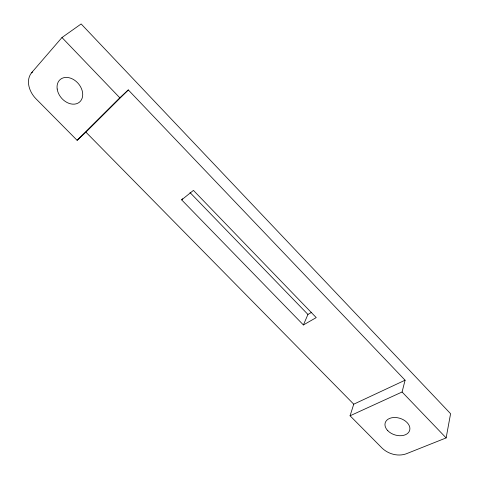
<?xml version="1.0" encoding="UTF-8"?>
<svg xmlns="http://www.w3.org/2000/svg" width="479" height="479" viewBox="0 0 479 479"><rect width="100%" height="100%" fill="white"/><g stroke="black" fill="none" stroke-linecap="round" stroke-linejoin="round"><path stroke-width="0.72" d="M446.141 437.914L450.583 413.7L81.149 23.95L61.977 37.53L31.428 72.91C25.327 80.951 29.506 92.225 35.925 98.74L77.119 140.317L85.903 132.144L128.306 89.932L405.09 380.2L402.079 391.996L350.071 415.79L382.218 448.236C388.409 454.062 397.827 456.703 405.988 453.9L446.141 437.914L402.079 391.996M350.071 415.79L353.741 404.192L405.09 380.2M182.499 198.749L181.655 199.869L303.405 324.954L307.937 314.446L311.745 312.23M77.119 140.317L119.804 97.794L128.306 89.932M181.655 199.869L193.444 190.397L316.236 317.601L303.405 324.954M31.428 72.91L32.608 72.048M85.903 132.144L353.741 404.192M190.001 192.54L307.937 314.446M61.977 37.53L119.804 97.794M57.181 89.034A14.861 11.113 49.2 0 0 77.909 103.171A14.861 11.113 49.2 0 0 74.55 80.185A14.861 11.113 49.2 0 0 57.181 89.034M387.798 430.705A12.795 8.676 17.5 0 0 409.114 431.639A12.795 8.676 17.5 0 0 395.373 417.508A12.795 8.676 17.5 0 0 387.798 430.705"/></g></svg>
